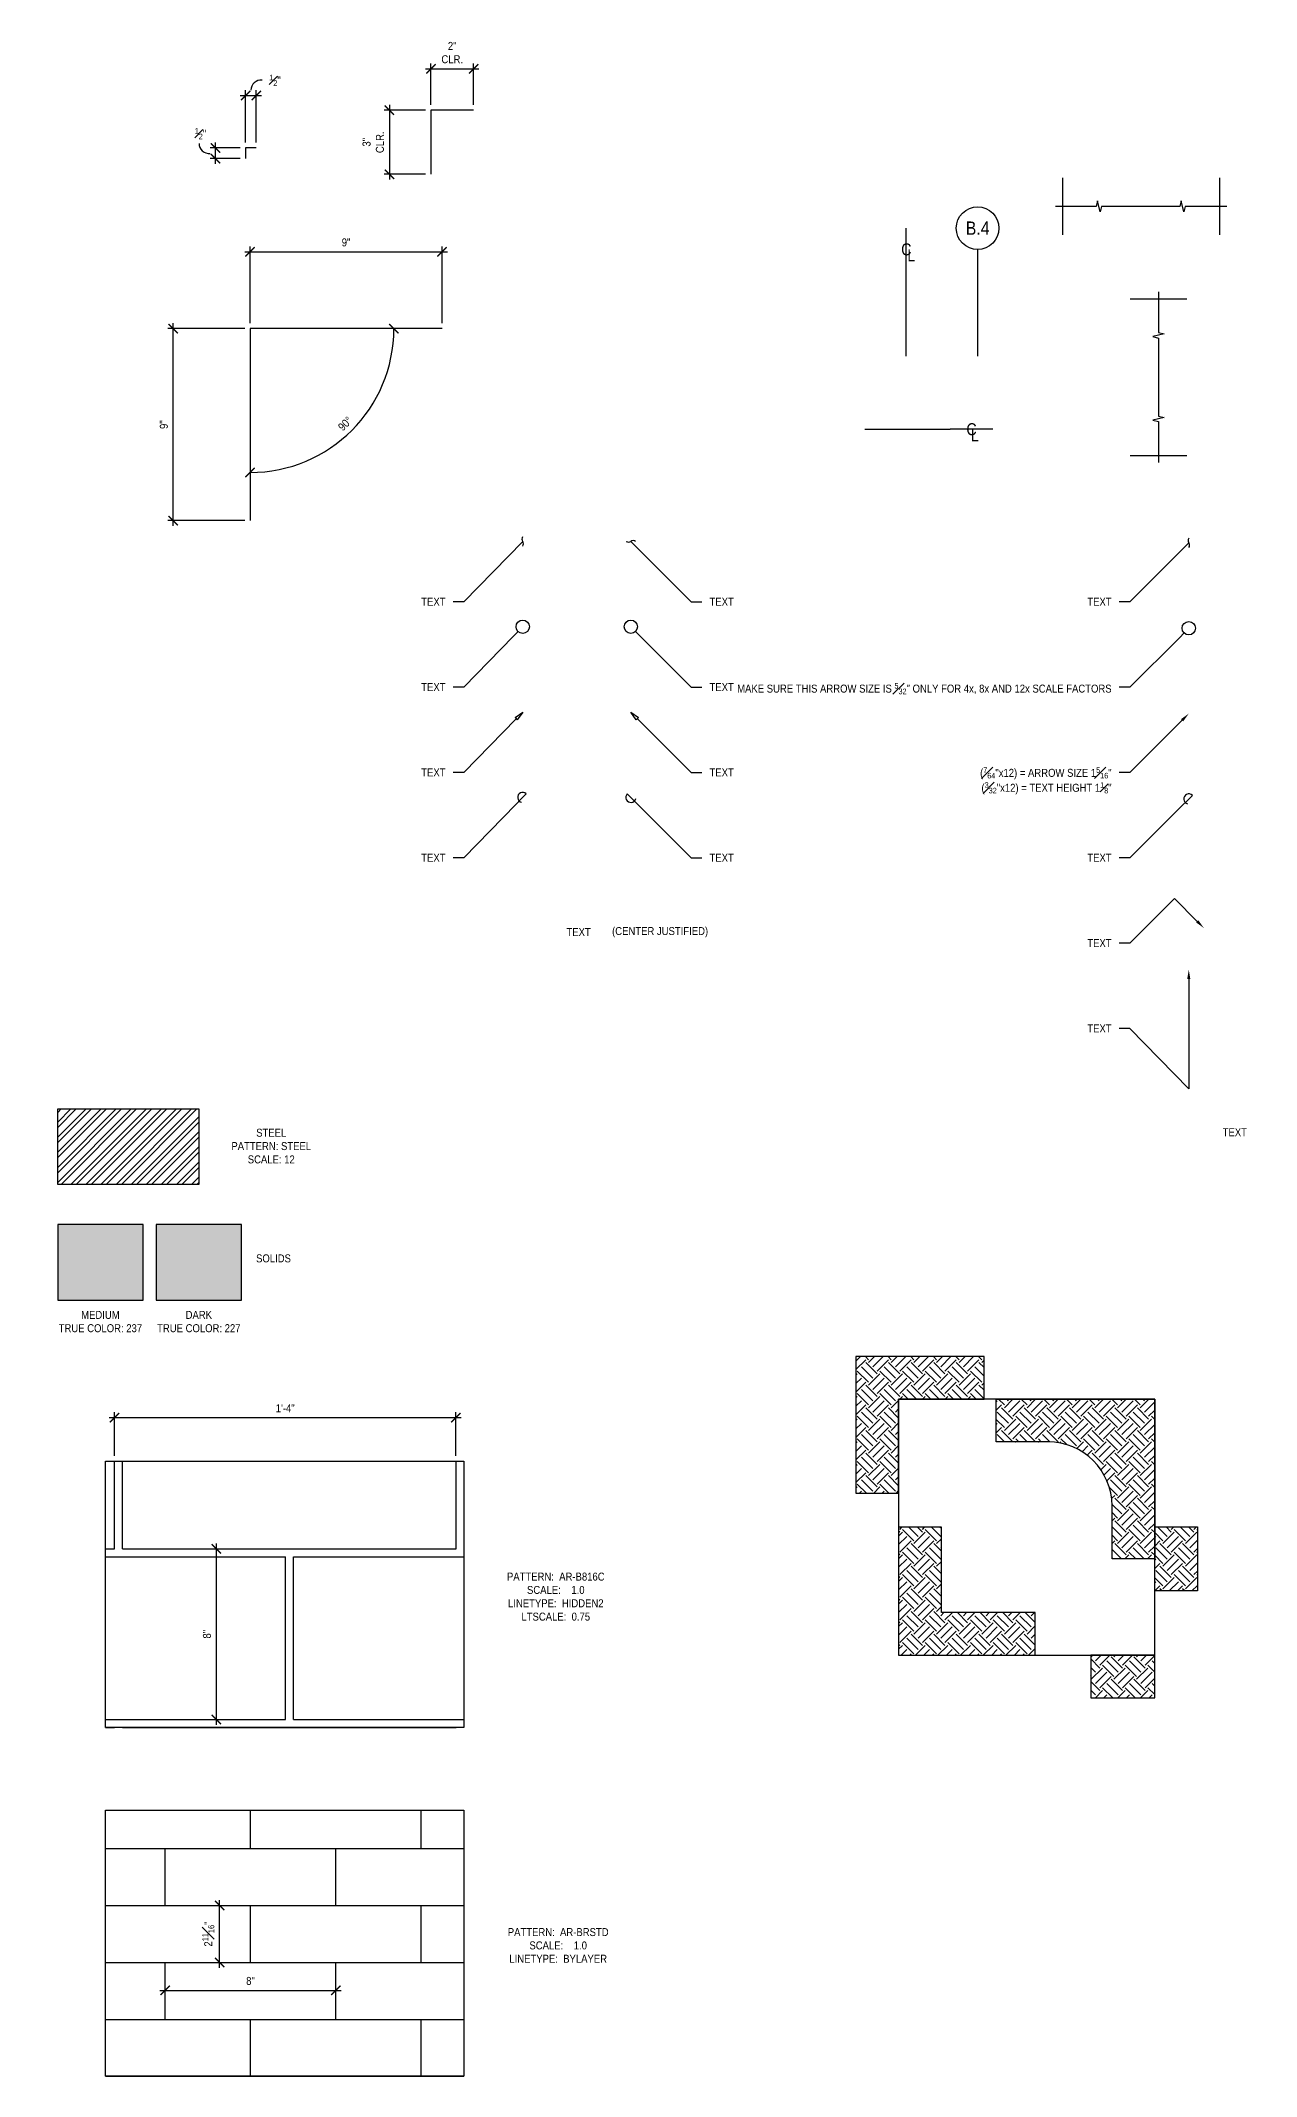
# Model space of a CAD drawing. Header units: inches. Extents: x -2661 to 42767, y -1222 to 9099.
# Drawn here: x 32767.8 to 32824.8, y 1623.8 to 1719.2 of the extents above; entities that cross this region are included whole.
import ezdxf
from ezdxf import colors
from ezdxf.entities.mleader import LeaderData, LeaderLine
from ezdxf.enums import TextEntityAlignment as Align
from ezdxf.math import Vec2, Vec3

# ---------------------------------------------------------------- set-up
doc = ezdxf.new("R2010")
doc.units = ezdxf.units.IN
doc.header["$LTSCALE"] = 12
doc.header["$MEASUREMENT"] = 0
doc.header["$PDMODE"] = 3
doc.linetypes.add('CENTER2', pattern=[1.125, 0.75, -0.125, 0.125, -0.125])
doc.linetypes.add('HIDDEN2', pattern=[0.1875, 0.125, -0.0625])
doc.layers.get('0').update_dxf_attribs({"linetype": 'CONTINUOUS'})
doc.layers.get('DefPoints').update_dxf_attribs({"color": 251, "linetype": 'CONTINUOUS'})
for name, color, linetype in [('S-ANNO-DIMS', 2, 'CONTINUOUS'), ('S-ANNO-NOTE', 4, 'CONTINUOUS'), ('S-ANNO-NOTE-EXIST', 251, 'CONTINUOUS'), ('S-BREAK', 2, 'CONTINUOUS'), ('S-FNDN-WALL', 4, 'CONTINUOUS'), ('S-GRID', 1, 'CENTER2')]:
    doc.layers.add(name, color=color, linetype=linetype)
doc.layers.add('S-ANNO-NONPLOT', color=253, linetype='CONTINUOUS', plot=False, transparency=0.5)
for name, color, linetype, true_color, transparency in [('S-HATCH-SOIL', 7, 'CONTINUOUS', 0x8f8f8f, 0.8), ('S-POCHE-227', 7, 'CONTINUOUS', 0xe3e3e3, 0.8), ('S-POCHE-237', 7, 'CONTINUOUS', 0xededed, 0.8)]:
    doc.layers.add(name, color=color, linetype=linetype, true_color=true_color, transparency=transparency)
doc.layers.add('S-HATCH1', color=1, linetype='CONTINUOUS', transparency=0.5)
doc.styles.add('Arial', font='arial.ttf', dxfattribs={"width": 0.85})
doc.dimstyles.new('DIM-4_Se', dxfattribs={"dimscale": 4, "dimtxt": 0.09375, "dimasz": 0.109375, "dimexe": 0.0625, "dimexo": 0.0625, "dimgap": 0.0625, "dimtad": 1, "dimdec": 4, "dimzin": 11, "dimdsep": 46, "dimlunit": 4, "dimtxsty": 'Arial', "dimblk": 'ARCHTICK', "dimcen": 0.125, "dimdle": 0.0625, "dimclrd": 256, "dimclre": 256, "dimclrt": 4, "dimadec": 0, "dimazin": 0, "dimtfac": 0.75, "dimtdec": 4, "dimtmove": 0, "dimatfit": 3, "dimfxl": 1, "dimfrac": 1, "dimtolj": 1, "dimtzin": 0, "dimarcsym": 0})
pattern_1 = [(45, (31525.75654, 1145.5797), (7e-17, 1.06066017), [0.75, -0.75]), (45, (31525.5577, 1145.77854), (7e-17, 1.06066017), [0.75, -0.75]), (45, (31525.3588, 1145.9774), (7e-17, 1.06066017), [0.75, -0.75]), (135, (31525.3588, 1146.11), (-1.06066017, 2e-16), [0.75, -0.75]), (135, (31525.5577, 1146.3089), (-1.06066017, 2e-16), [0.75, -0.75]), (135, (31525.75654, 1146.50775), (-1.06066017, 2e-16), [0.75, -0.75])]

# ---------------------------------------------------------------- blocks, each defined once
blk = doc.blocks.new('_ARCHTICK')
at = {"color": 0, "linetype": 'ByBlock', "const_width": 0.15}
blk.add_lwpolyline([(-0.5, -0.5), (0.5, 0.5)], dxfattribs=at)
blk = doc.blocks.new('*D1535')
at = {"layer": 'DefPoints', "color": 0, "transparency": 16777216}
for p in [(32776.021, 1714.146), (32777.438, 1714.146), (32777.438, 1713.646)]:
    blk.add_point(p, dxfattribs=at)
at = {"layer": 'S-ANNO-DIMS', "lineweight": -2, "transparency": 16777216}
for p, q in [((32777.188, 1714.146), (32775.771, 1714.146)), ((32777.188, 1713.646), (32775.771, 1713.646)), ((32776.021, 1713.396), (32776.021, 1714.396))]:
    blk.add_line(p, q, dxfattribs=at)
at = {"layer": 'S-ANNO-DIMS', "lineweight": -2, "transparency": 16777216, "xscale": 0.4375, "yscale": 0.4375, "zscale": 0.4375}
for p, rotation in [((32776.021, 1714.146), 90), ((32776.021, 1713.646), 270)]:
    blk.add_blockref('_ARCHTICK', p, dxfattribs=dict(at, rotation=rotation))
blk = doc.blocks.new('*D1536')
at = {"layer": 'DefPoints', "color": 0, "transparency": 16777216}
for p in [(32777.938, 1716.603), (32777.438, 1714.146), (32777.938, 1714.146)]:
    blk.add_point(p, dxfattribs=at)
at = {"layer": 'S-ANNO-DIMS', "lineweight": -2, "transparency": 16777216}
for p, q in [((32777.188, 1716.603), (32778.188, 1716.603)), ((32777.438, 1714.396), (32777.438, 1716.853)), ((32777.938, 1714.396), (32777.938, 1716.853))]:
    blk.add_line(p, q, dxfattribs=at)
at = {"layer": 'S-ANNO-DIMS', "lineweight": -2, "transparency": 16777216, "xscale": 0.4375, "yscale": 0.4375, "zscale": 0.4375, "rotation": 180}
blk.add_blockref('_ARCHTICK', (32777.438, 1716.603), dxfattribs=at)
at = {"layer": 'S-ANNO-DIMS', "lineweight": -2, "transparency": 16777216, "xscale": 0.4375, "yscale": 0.4375, "zscale": 0.4375}
blk.add_blockref('_ARCHTICK', (32777.938, 1716.603), dxfattribs=at)
blk = doc.blocks.new('*D1537')
at = {"layer": 'DefPoints', "color": 0, "transparency": 16777216}
for p in [(32774.046, 1705.677), (32777.644, 1705.677), (32777.644, 1696.677)]:
    blk.add_point(p, dxfattribs=at)
at = {"layer": 'S-ANNO-DIMS', "lineweight": -2, "transparency": 16777216}
for p, q in [((32777.394, 1705.677), (32773.796, 1705.677)), ((32774.046, 1696.427), (32774.046, 1705.927)), ((32777.394, 1696.677), (32773.796, 1696.677))]:
    blk.add_line(p, q, dxfattribs=at)
at = {"layer": 'S-ANNO-DIMS', "lineweight": -2, "transparency": 16777216, "xscale": 0.4375, "yscale": 0.4375, "zscale": 0.4375}
for p, rotation in [((32774.046, 1705.677), 90), ((32774.046, 1696.677), 270)]:
    blk.add_blockref('_ARCHTICK', p, dxfattribs=dict(at, rotation=rotation))
at = {"layer": 'S-ANNO-DIMS', "color": 4, "transparency": 16777216, "insert": (32773.604, 1701.177), "char_height": 0.375, "attachment_point": 5, "rotation": 90, "style": 'Arial'}
blk.add_mtext('\\A1;9"', dxfattribs=at)
blk = doc.blocks.new('*D1538')
at = {"layer": 'DefPoints', "color": 0, "transparency": 16777216}
for p in [(32786.644, 1709.276), (32777.644, 1705.677), (32786.644, 1705.677)]:
    blk.add_point(p, dxfattribs=at)
at = {"layer": 'S-ANNO-DIMS', "lineweight": -2, "transparency": 16777216}
for p, q in [((32777.394, 1709.276), (32786.894, 1709.276)), ((32777.644, 1705.927), (32777.644, 1709.526)), ((32786.644, 1705.927), (32786.644, 1709.526))]:
    blk.add_line(p, q, dxfattribs=at)
at = {"layer": 'S-ANNO-DIMS', "lineweight": -2, "transparency": 16777216, "xscale": 0.4375, "yscale": 0.4375, "zscale": 0.4375, "rotation": 180}
blk.add_blockref('_ARCHTICK', (32777.644, 1709.276), dxfattribs=at)
at = {"layer": 'S-ANNO-DIMS', "lineweight": -2, "transparency": 16777216, "xscale": 0.4375, "yscale": 0.4375, "zscale": 0.4375}
blk.add_blockref('_ARCHTICK', (32786.644, 1709.276), dxfattribs=at)
at = {"layer": 'S-ANNO-DIMS', "color": 4, "transparency": 16777216, "insert": (32782.144, 1709.718), "char_height": 0.375, "attachment_point": 5, "style": 'Arial'}
blk.add_mtext('\\A1;9"', dxfattribs=at)
blk = doc.blocks.new('*D1635')
at = {"layer": 'DefPoints', "color": 0, "transparency": 16777216}
for p in [(32777.644, 1705.677), (32777.644, 1705.677), (32786.644, 1705.677), (32781.016, 1699.837), (32777.644, 1696.677)]:
    blk.add_point(p, dxfattribs=at)
at = {"layer": 'S-ANNO-DIMS', "lineweight": -2, "transparency": 16777216}
blk.add_arc((32777.644, 1705.677), 6.743, 270, 0, dxfattribs=at)
at = {"layer": 'S-ANNO-DIMS', "lineweight": -2, "transparency": 16777216, "xscale": 0.4375, "yscale": 0.4375, "zscale": 0.4375}
for p, rotation in [((32784.388, 1705.677), 90), ((32777.644, 1698.934), 180)]:
    blk.add_blockref('_ARCHTICK', p, dxfattribs=dict(at, rotation=rotation))
at = {"layer": 'S-ANNO-DIMS', "color": 4, "transparency": 16777216, "insert": (32782.101, 1701.221), "char_height": 0.375, "attachment_point": 5, "rotation": 45, "style": 'Arial'}
blk.add_mtext('\\A1;90°', dxfattribs=at)
blk = doc.blocks.new('*D1529')
at = {"layer": 'DefPoints', "color": 0, "transparency": 16777216}
for p in [(32786.12, 1715.913), (32784.176, 1712.913), (32786.12, 1712.913)]:
    blk.add_point(p, dxfattribs=at)
at = {"layer": 'S-ANNO-DIMS', "lineweight": -2, "transparency": 16777216}
for p, q in [((32785.87, 1715.913), (32783.926, 1715.913)), ((32784.176, 1716.163), (32784.176, 1712.663)), ((32785.87, 1712.913), (32783.926, 1712.913))]:
    blk.add_line(p, q, dxfattribs=at)
at = {"layer": 'S-ANNO-DIMS', "lineweight": -2, "transparency": 16777216, "xscale": 0.4375, "yscale": 0.4375, "zscale": 0.4375}
for p, rotation in [((32784.176, 1715.913), 90), ((32784.176, 1712.913), 270)]:
    blk.add_blockref('_ARCHTICK', p, dxfattribs=dict(at, rotation=rotation))
at = {"layer": 'S-ANNO-DIMS', "color": 4, "transparency": 16777216, "insert": (32783.419, 1714.413), "char_height": 0.375, "attachment_point": 5, "rotation": 90, "style": 'Arial'}
blk.add_mtext('\\A1;3"\\PCLR.', dxfattribs=at)
blk = doc.blocks.new('*D1530')
at = {"layer": 'DefPoints', "color": 0, "transparency": 16777216}
for p in [(32788.12, 1717.856), (32786.12, 1715.913), (32788.12, 1715.913)]:
    blk.add_point(p, dxfattribs=at)
at = {"layer": 'S-ANNO-DIMS', "lineweight": -2, "transparency": 16777216}
for p, q in [((32785.87, 1717.856), (32788.37, 1717.856)), ((32786.12, 1716.163), (32786.12, 1718.106)), ((32788.12, 1716.163), (32788.12, 1718.106))]:
    blk.add_line(p, q, dxfattribs=at)
at = {"layer": 'S-ANNO-DIMS', "lineweight": -2, "transparency": 16777216, "xscale": 0.4375, "yscale": 0.4375, "zscale": 0.4375, "rotation": 180}
blk.add_blockref('_ARCHTICK', (32786.12, 1717.856), dxfattribs=at)
at = {"layer": 'S-ANNO-DIMS', "lineweight": -2, "transparency": 16777216, "xscale": 0.4375, "yscale": 0.4375, "zscale": 0.4375}
blk.add_blockref('_ARCHTICK', (32788.12, 1717.856), dxfattribs=at)
at = {"layer": 'S-ANNO-DIMS', "color": 4, "transparency": 16777216, "insert": (32787.12, 1718.614), "char_height": 0.375, "attachment_point": 5, "style": 'Arial'}
blk.add_mtext('\\A1;2"\\PCLR.', dxfattribs=at)
blk = doc.blocks.new('_Integral')
at = {"color": 0, "linetype": 'ByBlock', "lineweight": -2}
for centre, start, end in [((0.44, -0.09), 102, 168), ((-0.44, 0.09), 282, 348)]:
    blk.add_arc(centre, 0.454, start, end, dxfattribs=at)
blk = doc.blocks.new('_DotBlank')
at = {"color": 0, "lineweight": -2}
blk.add_line((-0.5, 0), (-1, 0), dxfattribs=at)
blk.add_circle((0, 0), 0.5, dxfattribs=at)
blk = doc.blocks.new('_ClosedBlank')
at = {"color": 0, "linetype": 'ByBlock', "lineweight": -2}
for p, q in [((-1, 0.17), (0, 0)), ((-1, 0.17), (-1, -0.17)), ((0, 0), (-1, -0.17))]:
    blk.add_line(p, q, dxfattribs=at)
blk = doc.blocks.new('ARROW-LOOP')
at = {"color": 0}
blk.add_lwpolyline([(-1.81, 0), (0.54, 0, 1.317177), (-0.46, -0.28)], format="xyb", dxfattribs=at)
blk = doc.blocks.new('*D1531')
at = {"layer": 'DefPoints', "color": 0, "transparency": 16777216}
for p in [(32787.291, 1654.636), (32771.291, 1652.586), (32787.291, 1652.586)]:
    blk.add_point(p, dxfattribs=at)
at = {"layer": 'S-ANNO-DIMS', "lineweight": -2, "transparency": 16777216}
for p, q in [((32771.041, 1654.636), (32787.541, 1654.636)), ((32771.291, 1652.836), (32771.291, 1654.886)), ((32787.291, 1652.836), (32787.291, 1654.886))]:
    blk.add_line(p, q, dxfattribs=at)
at = {"layer": 'S-ANNO-DIMS', "lineweight": -2, "transparency": 16777216, "xscale": 0.4375, "yscale": 0.4375, "zscale": 0.4375, "rotation": 180}
blk.add_blockref('_ARCHTICK', (32771.291, 1654.636), dxfattribs=at)
at = {"layer": 'S-ANNO-DIMS', "lineweight": -2, "transparency": 16777216, "xscale": 0.4375, "yscale": 0.4375, "zscale": 0.4375}
blk.add_blockref('_ARCHTICK', (32787.291, 1654.636), dxfattribs=at)
at = {"layer": 'S-ANNO-DIMS', "color": 4, "transparency": 16777216, "insert": (32779.291, 1655.074), "char_height": 0.375, "attachment_point": 5, "style": 'Arial'}
blk.add_mtext('\\A1;1\'-4"', dxfattribs=at)
blk = doc.blocks.new('*D1532')
at = {"layer": 'DefPoints', "color": 0, "transparency": 16777216}
for p in [(32776.067, 1648.481), (32776.067, 1648.481), (32776.067, 1640.481)]:
    blk.add_point(p, dxfattribs=at)
at = {"layer": 'S-ANNO-DIMS', "lineweight": -2, "transparency": 16777216}
blk.add_line((32776.067, 1640.231), (32776.067, 1648.731), dxfattribs=at)
at = {"layer": 'S-ANNO-DIMS', "lineweight": -2, "transparency": 16777216, "xscale": 0.4375, "yscale": 0.4375, "zscale": 0.4375}
for p, rotation in [((32776.067, 1648.481), 90), ((32776.067, 1640.481), 270)]:
    blk.add_blockref('_ARCHTICK', p, dxfattribs=dict(at, rotation=rotation))
at = {"layer": 'S-ANNO-DIMS', "color": 4, "transparency": 16777216, "insert": (32775.626, 1644.481), "char_height": 0.375, "attachment_point": 5, "rotation": 90, "style": 'Arial'}
blk.add_mtext('\\A1;8"', dxfattribs=at)
blk = doc.blocks.new('*D1533')
at = {"layer": 'DefPoints', "color": 0, "transparency": 16777216}
for p in [(32776.22, 1631.761), (32776.22, 1631.761), (32776.22, 1629.094)]:
    blk.add_point(p, dxfattribs=at)
at = {"layer": 'S-ANNO-DIMS', "lineweight": -2, "transparency": 16777216}
blk.add_line((32776.22, 1628.844), (32776.22, 1632.011), dxfattribs=at)
at = {"layer": 'S-ANNO-DIMS', "lineweight": -2, "transparency": 16777216, "xscale": 0.4375, "yscale": 0.4375, "zscale": 0.4375}
for p, rotation in [((32776.22, 1631.761), 90), ((32776.22, 1629.094), 270)]:
    blk.add_blockref('_ARCHTICK', p, dxfattribs=dict(at, rotation=rotation))
at = {"layer": 'S-ANNO-DIMS', "color": 4, "transparency": 16777216, "insert": (32775.685, 1630.428), "char_height": 0.375, "attachment_point": 5, "rotation": 90, "style": 'Arial'}
blk.add_mtext('\\A1;2{\\H0.75x;\\S11#16;}"', dxfattribs=at)
blk = doc.blocks.new('*D1534')
at = {"layer": 'DefPoints', "color": 0, "transparency": 16777216}
for p in [(32773.666, 1627.786), (32781.666, 1627.786), (32781.666, 1627.786)]:
    blk.add_point(p, dxfattribs=at)
at = {"layer": 'S-ANNO-DIMS', "lineweight": -2, "transparency": 16777216}
blk.add_line((32773.416, 1627.786), (32781.916, 1627.786), dxfattribs=at)
at = {"layer": 'S-ANNO-DIMS', "lineweight": -2, "transparency": 16777216, "xscale": 0.4375, "yscale": 0.4375, "zscale": 0.4375, "rotation": 180}
blk.add_blockref('_ARCHTICK', (32773.666, 1627.786), dxfattribs=at)
at = {"layer": 'S-ANNO-DIMS', "lineweight": -2, "transparency": 16777216, "xscale": 0.4375, "yscale": 0.4375, "zscale": 0.4375}
blk.add_blockref('_ARCHTICK', (32781.666, 1627.786), dxfattribs=at)
at = {"layer": 'S-ANNO-DIMS', "color": 4, "transparency": 16777216, "insert": (32777.666, 1628.228), "char_height": 0.375, "attachment_point": 5, "style": 'Arial'}
blk.add_mtext('\\A1;8"', dxfattribs=at)
blk = doc.blocks.new('REF GRID')
blk.add_circle((0, 0.25), 0.25)
at = {"style": 'Arial', "width": 0.85}
blk.add_attdef('#', text='', height=0.156, dxfattribs=at).set_placement((0, 0.25), align=Align.MIDDLE_CENTER)
blk = doc.blocks.new('CL-V12')
at = {"layer": 'DefPoints'}
blk.add_line((0, 3), (0, -3), dxfattribs=at)
at = {"layer": 'S-ANNO-NOTE', "color": 4, "char_height": 1.69, "attachment_point": 5, "style": 'Arial'}
for s, insert, width in [('C', (0.09, 0), 1.3847), ('L', (0.79, -0.84), 1.0599)]:
    blk.add_mtext(s, dxfattribs=dict(at, insert=insert, width=width))
blk = doc.blocks.new('CL-H12')
at = {"layer": 'DefPoints'}
blk.add_line((3, 0), (-3, 0), dxfattribs=at)
at = {"layer": 'S-ANNO-NOTE', "color": 4, "char_height": 1.69, "attachment_point": 5, "style": 'Arial'}
for s, insert, width in [('C', (0, 0), 1.2463), ('L', (0.48, -0.84), 1.1097)]:
    blk.add_mtext(s, dxfattribs=dict(at, insert=insert, width=width))

msp = doc.modelspace()

# ---------------------------------------------------------------- hatches: boundary and pattern name
at = {"layer": 'S-HATCH-SOIL'}
h = msp.add_hatch(dxfattribs=at)
h.set_pattern_fill('EARTH', color=256, scale=3, angle=45, style=0)
h.set_pattern_definition(pattern_1)
h.paths.add_polyline_path([(32808.04527, 1655.49691), (32812.04527, 1655.49691), (32812.04527, 1657.49691), (32806.04527, 1657.49691), (32806.04527, 1651.0918), (32808.04527, 1651.0918)])
h = msp.add_hatch(dxfattribs=at)
h.set_pattern_fill('EARTH', color=256, scale=3, angle=45, style=0)
h.set_pattern_definition(pattern_1)
edge = h.paths.add_edge_path()
edge.add_line((32820.04527, 1648.00847), (32818.04527, 1648.00847))
edge.add_line((32818.04527, 1648.00847), (32818.04527, 1650.49691))
edge.add_arc((32815.04527, 1650.49691), 3, 0, 90)
edge.add_line((32815.04527, 1653.49691), (32812.61752, 1653.49691))
edge.add_line((32812.61752, 1653.49691), (32812.61752, 1655.49691))
edge.add_line((32812.61752, 1655.49691), (32820.04527, 1655.49691))
edge.add_line((32820.04527, 1655.49691), (32820.04527, 1648.00847))
h = msp.add_hatch(dxfattribs=at)
h.set_pattern_fill('EARTH', color=256, scale=3, angle=45, style=0)
h.set_pattern_definition(pattern_1)
h.paths.add_polyline_path([(32810.04527, 1645.49691), (32810.04527, 1649.49691), (32808.04527, 1649.49691), (32808.04527, 1643.49691), (32814.45038, 1643.49691), (32814.45038, 1645.49691)])
h = msp.add_hatch(dxfattribs=at)
h.set_pattern_fill('EARTH', color=256, scale=3, angle=45, style=0)
h.set_pattern_definition(pattern_1)
h.paths.add_polyline_path([(32820.04527, 1649.50847), (32822.04527, 1649.50847), (32822.04527, 1646.50847), (32820.04527, 1646.50847)])
h = msp.add_hatch(dxfattribs=at)
h.set_pattern_fill('EARTH', color=256, scale=3, angle=45, style=0)
h.set_pattern_definition([(45, (31528.7681, 1145.5797), (7e-17, 1.06066017), [0.75, -0.75]), (45, (31528.5692, 1145.77854), (7e-17, 1.06066017), [0.75, -0.75]), (45, (31528.37035, 1145.9774), (7e-17, 1.06066017), [0.75, -0.75]), (135, (31528.37035, 1146.11), (-1.06066017, 2e-16), [0.75, -0.75]), (135, (31528.5692, 1146.3089), (-1.06066017, 2e-16), [0.75, -0.75]), (135, (31528.7681, 1146.50775), (-1.06066017, 2e-16), [0.75, -0.75])])
h.paths.add_polyline_path([(32817.04527, 1643.49691), (32817.04527, 1641.49691), (32820.04527, 1641.49691), (32820.04527, 1643.49691)])
at = {"layer": 'S-HATCH1'}
h = msp.add_hatch(dxfattribs=at)
h.set_pattern_fill('STEEL', color=256, scale=4, style=0)
h.set_pattern_definition([(45, (31578.46454, 1152.64926), (-0.3535534, 0.3535534), []), (45, (31578.46454, 1152.89926), (-0.3535534, 0.3535534), [])])
h.paths.add_polyline_path([(32768.63027, 1669.10521), (32775.24323, 1669.10521), (32775.24323, 1665.56133), (32768.63027, 1665.56133)])
at = {"layer": 'S-HATCH1', "linetype": 'HIDDEN2', "ltscale": 0.75}
h = msp.add_hatch(dxfattribs=at)
h.set_pattern_fill('AR-B816C', color=256, style=0)
h.set_pattern_definition([(0, (32787.666, 1640.1065), (8, 8), [15.625, -0.375]), (0, (32779.666, 1640.4815), (8, 8), [15.625, -0.375]), (90, (32787.666, 1640.1065), (-8, 8), [-8.375, 7.625]), (90, (32787.291, 1640.1065), (-8, 8), [-8.375, 7.625])])
h.paths.add_polyline_path([(32770.87048, 1652.5864), (32787.66583, 1652.5864), (32787.66583, 1640.10649), (32770.87048, 1640.10649)])
at = {"layer": 'S-HATCH1', "ltscale": 0.75}
h = msp.add_hatch(dxfattribs=at)
h.set_pattern_fill('AR-BRSTD', color=256, style=0)
h.set_pattern_definition([(0, (32785.6658, 1623.7601), (0, 2.667), []), (90, (32785.666, 1623.76), (-4, 2.667), [2.667, -2.667])])
h.paths.add_polyline_path([(32770.87048, 1636.24006), (32787.66583, 1636.24006), (32787.66583, 1623.76015), (32770.87048, 1623.76015)])
at = {"layer": 'S-POCHE-227'}
h = msp.add_hatch(color=256, dxfattribs=at)
h.dxf.hatch_style = 1
h.paths.add_polyline_path([(32773.24323, 1660.135), (32777.24323, 1660.135), (32777.24323, 1663.67888), (32773.24323, 1663.67888)])
at = {"layer": 'S-POCHE-237'}
h = msp.add_hatch(color=256, dxfattribs=at)
h.dxf.hatch_style = 1
h.paths.add_polyline_path([(32768.63027, 1663.67888), (32768.63027, 1660.135), (32772.63027, 1660.135), (32772.63027, 1663.67888)])

# ---------------------------------------------------------------- linework, layer by layer
at = {"layer": 'S-ANNO-DIMS'}
for centre, start, end in [((32778.15662, 1716.85668), 83.5851216, 180.5344352), ((32775.72117, 1714.35589), 179.4655648, 276.4148784)]:
    msp.add_arc(centre, 0.46862, start, end, dxfattribs=at)
at = {"layer": 'S-ANNO-NONPLOT'}
for p, q in [((32815.72189, 1712.74027), (32815.72189, 1710.0736)), ((32823.08695, 1712.74027), (32823.08695, 1710.0736)), ((32818.88924, 1707.0736), (32821.5559, 1707.0736)), ((32818.88924, 1699.73638), (32821.5559, 1699.73638))]:
    msp.add_line(p, q, dxfattribs=at)
at = {"layer": 'S-ANNO-NONPLOT', "linetype": 'ByBlock'}
for p, q in [((32812.61752, 1655.49691), (32820.04527, 1655.49691)), ((32820.04527, 1655.49691), (32820.04527, 1648.00847))]:
    msp.add_line(p, q, dxfattribs=at)
at = {"layer": 'S-ANNO-NONPLOT'}
for points in [[(32788.1201, 1715.91265), (32786.1201, 1715.91265), (32786.1201, 1712.91265)], [(32777.93827, 1714.14632), (32777.43827, 1714.14632), (32777.43827, 1713.64632)], [(32786.64442, 1705.67741), (32777.64442, 1705.67741), (32777.64442, 1696.67741)]]:
    msp.add_lwpolyline(points, dxfattribs=at)
at = {"layer": 'S-ANNO-NONPLOT', "linetype": 'ByBlock'}
for points in [[(32768.63027, 1669.10521), (32775.24323, 1669.10521), (32775.24323, 1665.56133), (32768.63027, 1665.56133)], [(32768.63027, 1663.67888), (32768.63027, 1660.135), (32772.63027, 1660.135), (32772.63027, 1663.67888), (32768.63027, 1663.67888)], [(32773.24323, 1660.135), (32777.24323, 1660.135), (32777.24323, 1663.67888), (32773.24323, 1663.67888), (32773.24323, 1660.135)], [(32770.87048, 1652.5864), (32787.66583, 1652.5864), (32787.66583, 1640.10649), (32770.87048, 1640.10649)], [(32820.04527, 1649.50847), (32822.04527, 1649.50847), (32822.04527, 1646.50847), (32820.04527, 1646.50847)], [(32817.04527, 1643.49691), (32817.04527, 1641.49691), (32820.04527, 1641.49691), (32820.04527, 1643.49691)], [(32770.87048, 1636.24006), (32787.66583, 1636.24006), (32787.66583, 1623.76015), (32770.87048, 1623.76015)]]:
    msp.add_lwpolyline(points, close=True, dxfattribs=at)
for points in [[(32808.04527, 1655.49691), (32812.04527, 1655.49691), (32812.04527, 1657.49691), (32806.04527, 1657.49691), (32806.04527, 1651.0918), (32808.04527, 1651.0918), (32808.04527, 1655.49691)], [(32810.04527, 1645.49691), (32810.04527, 1649.49691), (32808.04527, 1649.49691), (32808.04527, 1643.49691), (32814.45038, 1643.49691), (32814.45038, 1645.49691), (32810.04527, 1645.49691)]]:
    msp.add_lwpolyline(points, dxfattribs=at)
msp.add_lwpolyline([(32820.04527, 1648.00847), (32818.04527, 1648.00847), (32818.04527, 1650.49691, 0.41421356), (32815.04527, 1653.49691), (32812.61752, 1653.49691), (32812.61752, 1655.49691), (32820.04527, 1655.49691), (32820.04527, 1648.00847)], format="xyb", dxfattribs=at)
at = {"layer": 'S-BREAK'}
for points in [[(32823.42028, 1711.40694), (32821.476, 1711.40694), (32821.4129, 1711.14749), (32821.28671, 1711.66639), (32821.22362, 1711.40694), (32817.55739, 1711.40694), (32817.49429, 1711.14749), (32817.3681, 1711.66639), (32817.30501, 1711.40694), (32815.38856, 1711.40694)], [(32820.22257, 1707.40694), (32820.22257, 1705.49049), (32820.48202, 1705.42739), (32819.96312, 1705.3012), (32820.22257, 1705.23811), (32820.22257, 1701.57188), (32820.48202, 1701.50878), (32819.96312, 1701.38259), (32820.22257, 1701.3195), (32820.22257, 1699.40305)]]:
    msp.add_lwpolyline(points, dxfattribs=at)
at = {"layer": 'S-FNDN-WALL', "linetype": 'Continuous'}
msp.add_lwpolyline([(32808.04527, 1655.49691), (32808.04527, 1643.49691), (32820.04527, 1643.49691), (32820.04527, 1655.49691)], close=True, dxfattribs=at)
at = {"layer": 'S-GRID', "color": 1, "linetype": 'CENTER2', "ltscale": 0.75}
for p, q in [((32811.74692, 1709.38738), (32811.74692, 1704.38738)), ((32808.37406, 1708.38738), (32808.37406, 1704.38738)), ((32806.46132, 1700.95824), (32810.46132, 1700.95824))]:
    msp.add_line(p, q, dxfattribs=at)

# ---------------------------------------------------------------- block references
at = {"layer": 'S-ANNO-NOTE', "xscale": 4, "yscale": 4, "zscale": 4}
msp.add_blockref('REF GRID', (32811.74692, 1709.38738), dxfattribs=at).add_auto_attribs({'#': 'B.4'})
at = {"layer": 'S-ANNO-NOTE', "xscale": 0.3333333333333333, "yscale": 0.3333333333333333, "zscale": 0.3333333333333333}
for name, p in [('CL-V12', (32808.37406, 1709.38758)), ('CL-H12', (32811.46132, 1700.95824))]:
    msp.add_blockref(name, p, dxfattribs=at)

# ---------------------------------------------------------------- texts
at = {"layer": 'S-ANNO-DIMS', "color": 4, "char_height": 0.375, "style": 'Arial'}
for insert, width, attachment_point in [((32778.54438, 1717.57692), 7.5013132, 1), ((32775.58785, 1715.07678), 7.5100933, 3)]:
    msp.add_mtext('\\A1;{\\H0.7x;\\S1#2;}"', dxfattribs=dict(at, insert=insert, width=width, attachment_point=attachment_point))
at = {"layer": 'S-ANNO-NOTE', "color": 191, "insert": (32794.61289, 1677.38408), "char_height": 0.375, "width": 5.2403819, "attachment_point": 4, "style": 'Arial'}
msp.add_mtext('(CENTER JUSTIFIED)', dxfattribs=at)
at = {"layer": 'S-ANNO-NOTE', "char_height": 0.375, "attachment_point": 5, "style": 'Arial'}
for s, insert, width in [('STEEL\\PPATTERN:^ISTEEL \\PSCALE:^I12', (32778.63796, 1667.35914), 9.8075582), ('TEXT', (32823.7995, 1668.00818), 2.9724288), ('SOLIDS', (32778.74323, 1662.09591), 9.8075582), ('MEDIUM \\PTRUE COLOR: 237', (32770.63027, 1659.135), 9.8075582), ('DARK\\PTRUE COLOR: 227', (32775.24323, 1659.135), 9.8075582), ('PATTERN:  AR-B816C\\PSCALE:    1.0\\PLINETYPE:  HIDDEN2\\PLTSCALE:  0.75', (32791.97429, 1646.24103), 9.8075582), ('PATTERN:  AR-BRSTD\\PSCALE:    1.0\\PLINETYPE:  BYLAYER', (32792.08727, 1629.89469), 9.8075582)]:
    msp.add_mtext(s, dxfattribs=dict(at, insert=insert, width=width))
at = {"layer": 'S-ANNO-NOTE-EXIST', "insert": (32793.04365, 1677.39301), "char_height": 0.375, "width": 2.9724288, "attachment_point": 5, "style": 'Arial'}
msp.add_mtext('TEXT', dxfattribs=at)

# ---------------------------------------------------------------- dimensions: what is measured, and where the dimension line sits
at = {"layer": 'S-ANNO-DIMS'}
for base, p2, angle, picture, middle in [((32788.1201, 1717.85642), (32788.1201, 1715.91265), 180, '*D1530', (32787.1201, 1718.61358)), ((32784.17633, 1712.91265), (32786.1201, 1712.91265), 90, '*D1529', (32783.41917, 1714.41265))]:
    dim = msp.add_linear_dim(base=base, p1=(32786.1201, 1715.91265), p2=p2, angle=angle, text='<>\\PCLR.', dimstyle='DIM-4_Se', dxfattribs=at)
    dim.commit()
    dim.dimension.update_dxf_attribs({"geometry": picture, "text_midpoint": middle})
dim = msp.add_linear_dim(base=(32777.93827, 1716.60287), p1=(32777.43827, 1714.14632), p2=(32777.93827, 1714.14632), text=' ', dimstyle='DIM-4_Se', dxfattribs=at)
dim.commit()
dim.dimension.update_dxf_attribs({"geometry": '*D1536', "text_midpoint": (32777.68827, 1716.60287), "dimtype": 160})
dim = msp.add_linear_dim(base=(32776.02143, 1714.14632), p1=(32777.43827, 1713.64632), p2=(32777.43827, 1714.14632), angle=90, text=' ', dimstyle='DIM-4_Se', dxfattribs=at)
dim.commit()
dim.dimension.update_dxf_attribs({"geometry": '*D1535', "text_midpoint": (32776.02143, 1713.89632), "dimtype": 160})
for base, p1, p2, angle, picture, middle in [((32786.64442, 1709.27605), (32777.64442, 1705.67741), (32786.64442, 1705.67741), 180, '*D1538', (32782.14442, 1709.71751)), ((32774.04579, 1705.67741), (32777.64442, 1696.67741), (32777.64442, 1705.67741), 270, '*D1537', (32773.60433, 1701.17741)), ((32787.29083, 1654.63571), (32771.29083, 1652.5864), (32787.29083, 1652.5864), 180, '*D1531', (32779.29083, 1655.07398)), ((32776.06719, 1648.48149), (32776.06719, 1640.48149), (32776.06719, 1648.48149), 270, '*D1532', (32775.62573, 1644.48149)), ((32776.2201, 1631.76115), (32776.2201, 1629.09415), (32776.2201, 1631.76115), 270, '*D1533', (32775.6853, 1630.42765)), ((32781.66583, 1627.78633), (32773.66583, 1627.78633), (32781.66583, 1627.78633), 180, '*D1534', (32777.66583, 1628.22779))]:
    dim = msp.add_linear_dim(base=base, p1=p1, p2=p2, angle=angle, dimstyle='DIM-4_Se', dxfattribs=at)
    dim.commit()
    dim.dimension.update_dxf_attribs({"geometry": picture, "text_midpoint": middle})
dim = msp.add_angular_dim_2l(base=(32781.01611, 1699.83748), line1=((32786.64442, 1705.67741), (32777.64442, 1705.67741)), line2=((32777.64442, 1705.67741), (32777.64442, 1696.67741)), dimstyle='DIM-4_Se', override={"dimfxlon": 0}, dxfattribs=at)
dim.commit()
dim.dimension.update_dxf_attribs({"geometry": '*D1635', "text_midpoint": (32782.10055, 1701.22129)})

# ---------------------------------------------------------------- leaders
at = {"layer": 'S-ANNO-NOTE'}
ml = msp.add_multileader_mtext('Standard', dxfattribs=at)
ml.set_content('TEXT', color=4, style='Arial')
ml.set_leader_properties(color=2)
ml.set_arrow_properties(name='INTEGRAL')
ml.build(insert=Vec2(0, 0))
ml.multileader.update_dxf_attribs({"dogleg_length": 0.36, "arrow_head_size": 0.4375, "scale": 4})
ctx = ml.context
ctx.base_point, ctx.scale, ctx.char_height, ctx.arrow_head_size, ctx.landing_gap_size, ctx.plane_origin = Vec3(32816.54731, 1692.87612), 4, 0.375, 0.4375, 0.36, Vec3(32863.89701, 1991.21094)
ctx.text_align_type = 2
notes = []
notes.append((ctx, [(0, (1, 1, 0), (32818.88598, 1692.87612), (-1, 0), 0.5, [(0, [(32821.64306, 1695.6332)], 0, [])])]))
ctx.mtext.insert, ctx.mtext.width, ctx.mtext.alignment, ctx.mtext.flow_direction = Vec3(32818.02598, 1693.06362), 8, 3, 5
ml = msp.add_multileader_mtext('Standard', dxfattribs=at)
ml.set_content('\\A1;{\\C4;MAKE SURE THIS ARROW SIZE IS \\H0.7x;\\S5#32;\\H1.4286x;" ONLY FOR 4x, 8x AND 12x SCALE FACTORS}', color=4, style='Arial')
ml.set_leader_properties(color=2)
ml.set_arrow_properties(name='DOTBLANK')
ml.build(insert=Vec2(0, 0))
ml.multileader.update_dxf_attribs({"dogleg_length": 0.36, "arrow_head_size": 0.625, "scale": 4})
ctx = ml.context
ctx.base_point, ctx.scale, ctx.char_height, ctx.arrow_head_size, ctx.landing_gap_size, ctx.plane_origin = Vec3(32809.76291, 1688.87612), 4, 0.375, 0.625, 0.36, Vec3(32863.89701, 1987.21094)
ctx.text_align_type = 2
notes.append((ctx, [(0, (1, 1, 0), (32818.88598, 1688.87612), (-1, 0), 0.5, [(0, [(32821.64306, 1691.6332)], 0, [])])]))
ctx.mtext.insert, ctx.mtext.width, ctx.mtext.defined_height, ctx.mtext.alignment, ctx.mtext.flow_direction = Vec3(32818.02598, 1689.06682), 8, 1.25809, 3, 5
ml = msp.add_multileader_mtext('Standard', dxfattribs=at)
ml.set_content('\\A1;{\\C4;(\\H0.7x;\\S7#64;\\H1.4286x;"x12) = ARROW SIZE 1\\H0.7x;\\S5#16;\\H1.4286x;"\\P(\\H0.7x;\\S3#32;\\H1.4286x;"x12) = TEXT HEIGHT 1\\H0.7x;\\S1#8;\\H1.4286x;"}', color=4, style='Arial')
ml.set_leader_properties(color=2)
ml.build(insert=Vec2(0, 0))
ml.multileader.update_dxf_attribs({"dogleg_length": 0.36, "arrow_head_size": 0.4375, "scale": 4})
ctx = ml.context
ctx.base_point, ctx.scale, ctx.char_height, ctx.arrow_head_size, ctx.landing_gap_size, ctx.plane_origin = Vec3(32811.56833, 1684.87612), 4, 0.375, 0.4375, 0.36, Vec3(32863.89701, 1983.21094)
ctx.text_align_type = 2
notes.append((ctx, [(0, (1, 1, 0), (32818.88598, 1684.87612), (-1, 0), 0.5, [(0, [(32821.64306, 1687.6332)], 0, [])])]))
ctx.mtext.insert, ctx.mtext.width, ctx.mtext.alignment, ctx.mtext.flow_direction = Vec3(32818.02598, 1685.11875), 8, 3, 5
ml = msp.add_multileader_mtext('Standard', dxfattribs=at)
ml.set_content('TEXT', color=4, style='Arial')
ml.set_leader_properties(color=2)
ml.set_arrow_properties(name='ARROW-LOOP')
ml.build(insert=Vec2(0, 0))
ml.multileader.update_dxf_attribs({"dogleg_length": 0.36, "arrow_head_size": 0.4375, "scale": 4})
ctx = ml.context
ctx.base_point, ctx.scale, ctx.char_height, ctx.arrow_head_size, ctx.landing_gap_size, ctx.plane_origin = Vec3(32816.54731, 1680.87612), 4, 0.375, 0.4375, 0.36, Vec3(32863.89701, 1979.21094)
ctx.text_align_type = 2
notes.append((ctx, [(0, (1, 1, 0), (32818.88598, 1680.87612), (-1, 0), 0.5, [(0, [(32821.64306, 1683.6332)], 0, [])])]))
ctx.mtext.insert, ctx.mtext.width, ctx.mtext.alignment, ctx.mtext.flow_direction = Vec3(32818.02598, 1681.06362), 8, 3, 5
ml = msp.add_multileader_mtext('Standard', dxfattribs=at)
ml.set_content('TEXT', color=4, style='Arial')
ml.set_leader_properties(color=2)
ml.build(insert=Vec2(0, 0))
ml.multileader.update_dxf_attribs({"dogleg_length": 21.88349, "arrow_head_size": 0.4375, "scale": 4})
ctx = ml.context
ctx.base_point, ctx.scale, ctx.char_height, ctx.arrow_head_size, ctx.landing_gap_size, ctx.plane_origin = Vec3(32816.54731, 1676.87612), 4, 0.375, 0.4375, 0.36, Vec3(32874.70563, 2116.93717)
ctx.text_align_type = 2
notes.append((ctx, [(0, (1, 1, 0), (32818.88598, 1676.87612), (-1, 0), 0.5, [(0, [(32822.35016, 1677.58323), (32820.97162, 1678.96177)], 0, [])])]))
ctx.mtext.insert, ctx.mtext.width, ctx.mtext.alignment, ctx.mtext.flow_direction = Vec3(32818.02598, 1677.06362), 8, 3, 5
ml = msp.add_multileader_mtext('Standard', dxfattribs=at)
ml.set_content('TEXT', color=4, style='Arial')
ml.set_leader_properties(color=2)
ml.build(insert=Vec2(0, 0))
ml.multileader.update_dxf_attribs({"dogleg_length": 0.36, "arrow_head_size": 0.4375, "scale": 4})
ctx = ml.context
ctx.base_point, ctx.scale, ctx.char_height, ctx.arrow_head_size, ctx.landing_gap_size, ctx.plane_origin = Vec3(32816.54731, 1672.87612), 4, 0.375, 0.4375, 0.36, Vec3(32863.89701, 1971.21094)
ctx.text_align_type = 2
notes.append((ctx, [(0, (1, 1, 0), (32818.88598, 1672.87612), (-1, 0), 0.5, [(1, [(32821.64306, 1675.6332), (32821.64306, 1670.04769)], 0, [])])]))
ctx.mtext.insert, ctx.mtext.width, ctx.mtext.alignment, ctx.mtext.flow_direction = Vec3(32818.02598, 1673.06362), 8, 3, 5
at = {"layer": 'S-ANNO-NOTE-EXIST'}
ml = msp.add_multileader_mtext('Standard', dxfattribs=at)
ml.set_content('{\\C256;TEXT}', color=4, style='Arial')
ml.set_leader_properties(color=256)
ml.set_arrow_properties(name='INTEGRAL')
ml.build(insert=Vec2(0, 0))
ml.multileader.update_dxf_attribs({"dogleg_length": 0.36, "arrow_head_size": 0.4375, "scale": 4})
ctx = ml.context
ctx.base_point, ctx.scale, ctx.char_height, ctx.arrow_head_size, ctx.landing_gap_size, ctx.plane_origin = Vec3(32785.32721, 1692.87612), 4, 0.375, 0.4375, 0.36, Vec3(32831.30132, 1991.21094)
ctx.text_align_type = 2
notes.append((ctx, [(0, (1, 1, 0), (32787.66588, 1692.87612), (-1, 0), 0.5, [(0, [(32790.42296, 1695.70455)], 0, [])])]))
ctx.mtext.insert, ctx.mtext.width, ctx.mtext.alignment, ctx.mtext.flow_direction = Vec3(32786.80588, 1693.06362), 8, 3, 5
ml = msp.add_multileader_mtext('Standard', dxfattribs=at)
ml.set_content('{\\C256;TEXT}', color=4, style='Arial')
ml.set_leader_properties(color=256)
ml.set_arrow_properties(name='INTEGRAL')
ml.build(insert=Vec2(0, 0))
ml.multileader.update_dxf_attribs({"dogleg_length": 0.36, "arrow_head_size": 0.4375, "scale": 4})
ctx = ml.context
ctx.base_point, ctx.scale, ctx.char_height, ctx.arrow_head_size, ctx.landing_gap_size, ctx.plane_origin = Vec3(32798.82125, 1692.87612), 4, 0.375, 0.4375, 0.36, Vec3(32753.23887, 1991.21094)
notes.append((ctx, [(0, (1, 1, 0), (32798.32125, 1692.87612), (1, 0), 0.5, [(0, [(32795.49282, 1695.70455)], 0, [])])]))
ctx.mtext.insert, ctx.mtext.width, ctx.mtext.flow_direction = Vec3(32799.18125, 1693.06362), 8, 5
ml = msp.add_multileader_mtext('Standard', dxfattribs=at)
ml.set_content('{\\C256;TEXT}', color=4, style='Arial')
ml.set_leader_properties(color=256)
ml.set_arrow_properties(name='DOTBLANK')
ml.build(insert=Vec2(0, 0))
ml.multileader.update_dxf_attribs({"dogleg_length": 0.36, "arrow_head_size": 0.625, "scale": 4})
ctx = ml.context
ctx.base_point, ctx.scale, ctx.char_height, ctx.arrow_head_size, ctx.landing_gap_size, ctx.plane_origin = Vec3(32785.32721, 1688.87612), 4, 0.375, 0.625, 0.36, Vec3(32831.30132, 1987.21094)
ctx.text_align_type = 2
notes.append((ctx, [(0, (1, 1, 0), (32787.66588, 1688.87612), (-1, 0), 0.5, [(0, [(32790.42296, 1691.70455)], 0, [])])]))
ctx.mtext.insert, ctx.mtext.width, ctx.mtext.alignment, ctx.mtext.flow_direction = Vec3(32786.80588, 1689.06362), 8, 3, 5
ml = msp.add_multileader_mtext('Standard', dxfattribs=at)
ml.set_content('{\\C256;TEXT}', color=4, style='Arial')
ml.set_leader_properties(color=256)
ml.set_arrow_properties(name='DOTBLANK')
ml.build(insert=Vec2(0, 0))
ml.multileader.update_dxf_attribs({"dogleg_length": 0.36, "arrow_head_size": 0.625, "scale": 4})
ctx = ml.context
ctx.base_point, ctx.scale, ctx.char_height, ctx.arrow_head_size, ctx.landing_gap_size, ctx.plane_origin = Vec3(32798.82125, 1688.87612), 4, 0.375, 0.625, 0.36, Vec3(32753.23887, 1987.21094)
notes.append((ctx, [(0, (1, 1, 0), (32798.32125, 1688.87612), (1, 0), 0.5, [(0, [(32795.49282, 1691.70455)], 0, [])])]))
ctx.mtext.insert, ctx.mtext.width, ctx.mtext.flow_direction = Vec3(32799.18125, 1689.06362), 8, 5
ml = msp.add_multileader_mtext('Standard', dxfattribs=at)
ml.set_content('{\\C256;TEXT}', color=4, style='Arial')
ml.set_leader_properties(color=256)
ml.set_arrow_properties(name='CLOSEDBLANK')
ml.build(insert=Vec2(0, 0))
ml.multileader.update_dxf_attribs({"dogleg_length": 0.36, "arrow_head_size": 0.4375, "scale": 4})
ctx = ml.context
ctx.base_point, ctx.scale, ctx.char_height, ctx.arrow_head_size, ctx.landing_gap_size, ctx.plane_origin = Vec3(32785.32721, 1684.87612), 4, 0.375, 0.4375, 0.36, Vec3(32831.30132, 1983.21094)
ctx.text_align_type = 2
notes.append((ctx, [(0, (1, 1, 0), (32787.66588, 1684.87612), (-1, 0), 0.5, [(0, [(32790.42296, 1687.70455)], 0, [])])]))
ctx.mtext.insert, ctx.mtext.width, ctx.mtext.alignment, ctx.mtext.flow_direction = Vec3(32786.80588, 1685.06362), 8, 3, 5
ml = msp.add_multileader_mtext('Standard', dxfattribs=at)
ml.set_content('{\\C256;TEXT}', color=4, style='Arial')
ml.set_leader_properties(color=256)
ml.set_arrow_properties(name='CLOSEDBLANK')
ml.build(insert=Vec2(0, 0))
ml.multileader.update_dxf_attribs({"dogleg_length": 0.36, "arrow_head_size": 0.4375, "scale": 4})
ctx = ml.context
ctx.base_point, ctx.scale, ctx.char_height, ctx.arrow_head_size, ctx.landing_gap_size, ctx.plane_origin = Vec3(32798.82125, 1684.87612), 4, 0.375, 0.4375, 0.36, Vec3(32753.23887, 1983.21094)
notes.append((ctx, [(0, (1, 1, 0), (32798.32125, 1684.87612), (1, 0), 0.5, [(0, [(32795.49282, 1687.70455)], 0, [])])]))
ctx.mtext.insert, ctx.mtext.width, ctx.mtext.flow_direction = Vec3(32799.18125, 1685.06362), 8, 5
ml = msp.add_multileader_mtext('Standard', dxfattribs=at)
ml.set_content('{\\C256;TEXT}', color=4, style='Arial')
ml.set_leader_properties(color=256)
ml.set_arrow_properties(name='ARROW-LOOP')
ml.build(insert=Vec2(0, 0))
ml.multileader.update_dxf_attribs({"dogleg_length": 0.36, "arrow_head_size": 0.4375, "scale": 4})
ctx = ml.context
ctx.base_point, ctx.scale, ctx.char_height, ctx.arrow_head_size, ctx.landing_gap_size, ctx.plane_origin = Vec3(32785.32721, 1680.87612), 4, 0.375, 0.4375, 0.36, Vec3(32831.30132, 1979.21094)
ctx.text_align_type = 2
notes.append((ctx, [(0, (1, 1, 0), (32787.66588, 1680.87612), (-1, 0), 0.5, [(0, [(32790.42296, 1683.70455)], 0, [])])]))
ctx.mtext.insert, ctx.mtext.width, ctx.mtext.alignment, ctx.mtext.flow_direction = Vec3(32786.80588, 1681.06362), 8, 3, 5
ml = msp.add_multileader_mtext('Standard', dxfattribs=at)
ml.set_content('{\\C256;TEXT}', color=4, style='Arial')
ml.set_leader_properties(color=256)
ml.set_arrow_properties(name='ARROW-LOOP')
ml.build(insert=Vec2(0, 0))
ml.multileader.update_dxf_attribs({"dogleg_length": 0.36, "arrow_head_size": 0.4375, "scale": 4})
ctx = ml.context
ctx.base_point, ctx.scale, ctx.char_height, ctx.arrow_head_size, ctx.landing_gap_size, ctx.plane_origin = Vec3(32798.82125, 1680.87612), 4, 0.375, 0.4375, 0.36, Vec3(32753.23887, 1979.21094)
notes.append((ctx, [(0, (1, 1, 0), (32798.32125, 1680.87612), (1, 0), 0.5, [(0, [(32795.49282, 1683.70455)], 0, [])])]))
ctx.mtext.insert, ctx.mtext.width, ctx.mtext.flow_direction = Vec3(32799.18125, 1681.06362), 8, 5
for ctx, leaders in notes:
    for number, flags, end, landing, length, lines in leaders:
        leader = LeaderData()
        leader.index, (leader.has_last_leader_line, leader.has_dogleg_vector, leader.attachment_direction) = number, flags
        leader.last_leader_point, leader.dogleg_vector, leader.dogleg_length = Vec3(end), Vec3(landing), length
        for number, points, colour, breaks in lines:
            line = LeaderLine()
            line.index, line.vertices, line.color, line.breaks = number, Vec3.list(points), colors.encode_raw_color(colour), breaks
            leader.lines.append(line)
        ctx.leaders.append(leader)

doc.saveas('drawing.dxf')
